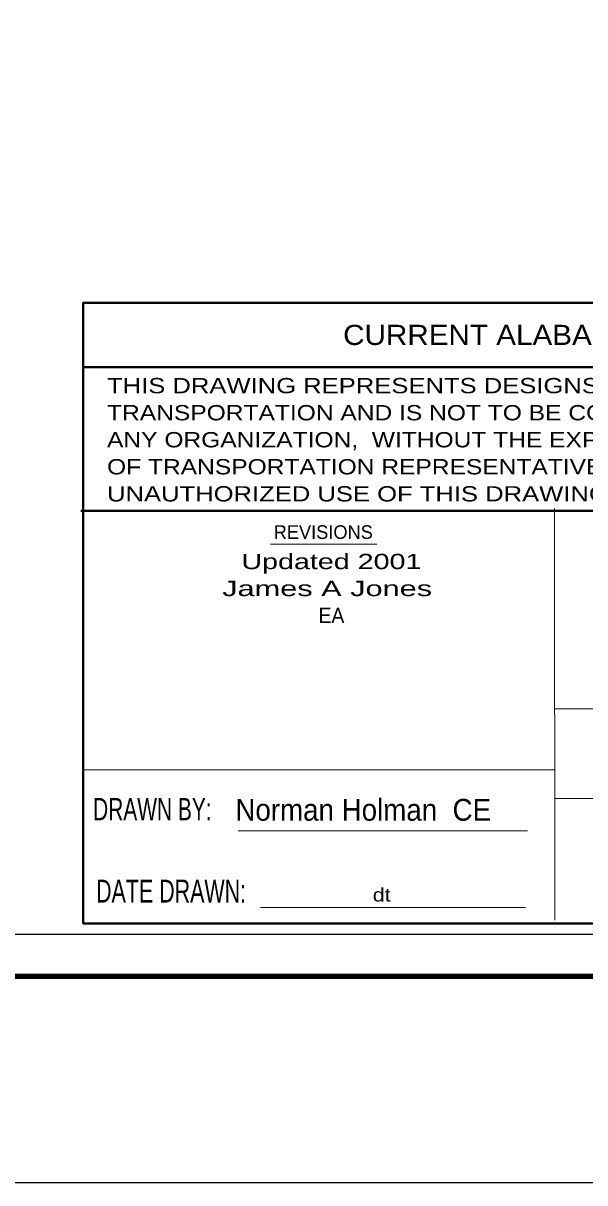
# Model space of a CAD drawing. Extents: x -50.5 to -21, y 43.3 to 54.
# Drawn here: x -41.387 to -39.807, y 43.283 to 46.55 of the extents above; entities that cross this region are included whole.
import ezdxf
from ezdxf.enums import TextEntityAlignment as Align

# ---------------------------------------------------------------- set-up
doc = ezdxf.new("R2010")
doc.units = 0
doc.header["$LTSCALE"] = 0.027
doc.layers.add('1', color=7, linetype='Continuous', lineweight=13)
doc.layers.add('3', color=7, linetype='Continuous', lineweight=13)

msp = doc.modelspace()

# ---------------------------------------------------------------- linework, layer by layer
at = {"layer": '1'}
for p, q in [((-40.69166, 45.08241), (-40.39231, 45.08241)), ((-39.89247, 44.61874), (-37.33638, 44.61874)), ((-40.78258, 44.27501), (-39.96829, 44.27501)), ((-40.71982, 44.05941), (-39.9737, 44.05941))]:
    msp.add_line(p, q, dxfattribs=at)
at = {"layer": '1', "lineweight": 25}
for points in [[(-36.78061, 53.9085), (-36.78061, 43.2835), (-50.53061, 43.2835), (-50.53061, 53.9085)], [(-37.27409, 52.64417), (-50.15814, 52.64417), (-50.15814, 43.98425), (-37.27409, 43.98425)]]:
    msp.add_lwpolyline(points, close=True, dxfattribs=at)
at = {"layer": '1', "lineweight": 106}
msp.add_lwpolyline([(-50.3122, 43.86591), (-37.13635, 43.86591), (-37.13635, 52.77324), (-50.3122, 52.77324)], close=True, dxfattribs=at)
at = {"layer": '3', "lineweight": 40}
for p, q in [((-37.33638, 45.58113), (-41.21817, 45.58113)), ((-37.34338, 45.17659), (-41.22507, 45.17659))]:
    msp.add_line(p, q, dxfattribs=at)
at = {"layer": '3'}
for p, q in [((-39.8907, 44.02369), (-39.89164, 45.18349)), ((-41.21817, 44.44697), (-39.89247, 44.44697)), ((-41.21817, 44.44697), (-39.89247, 44.44697)), ((-39.89247, 44.36612), (-37.33638, 44.36612))]:
    msp.add_line(p, q, dxfattribs=at)
at = {"layer": '3', "lineweight": 40}
msp.add_lwpolyline([(-37.33955, 45.76307), (-41.21826, 45.76307), (-41.21826, 44.01418), (-37.33955, 44.01418)], close=True, dxfattribs=at)

# ---------------------------------------------------------------- texts
at = {"layer": '1'}
for s, height, width, p in [('CURRENT ALABAMA DEPARTMENT OF TRANSPORTATION', 0.05671, 1.1, (-39.30982, 45.64398)), ('Updated 2001', 0.04308, 1.4, (-40.51999, 45.01238)), ('James A Jones ', 0.04308, 1.5, (-40.52, 44.93638)), ('EA', 0.04308, 0.95, (-40.51999, 44.86039)), ('Norman Holman  CE', 0.06141, 0.95, (-40.43046, 44.30364))]:
    msp.add_text(s, height=height, dxfattribs=dict(at, width=width)).set_placement(p, align=Align.CENTER)
for s, height, width, p in [('THIS DRAWING REPRESENTS DESIGNS PREPARED FOR USE BY THE ALABAMA DEPARTMENT OF', 0.04308, 1.25, (-41.15149, 45.50783)), ('TRANSPORTATION AND IS NOT TO BE COPIED,  REPRODUCED,  ALTERED,  OR USED BY ANYONE,  OR', 0.04308, 1.2, (-41.15149, 45.43163)), ('ANY ORGANIZATION,  WITHOUT THE EXPRESSED WRITTEN CONSENT OF THE ALABAMA DEPARTMENT', 0.04308, 1.2, (-41.15149, 45.35554)), ('OF TRANSPORTATION REPRESENTATIVE AUTHORIZED TO APPROVE THIS USE.   ANYONE MAKING', 0.04308, 1.2, (-41.15149, 45.27935)), ('UNAUTHORIZED USE OF THIS DRAWING MAY BE PROSECUTED TO THE FULLEST EXTENT OF THE LAW.', 0.04308, 1.25, (-41.15149, 45.20307)), ('DRAWN BY:', 0.06289, 0.7, (-41.19075, 44.30476)), ('DATE DRAWN:', 0.06443, 0.7, (-41.18235, 44.07311)), ('dt', 0.03782, 1.2, (-40.40369, 44.07591))]:
    msp.add_text(s, height=height, dxfattribs=dict(at, width=width)).set_placement(p)
at = {"layer": '3'}
msp.add_text('REVISIONS', height=0.03831, dxfattribs=at).set_placement((-40.54291, 45.09769), align=Align.CENTER)

doc.saveas('drawing.dxf')
